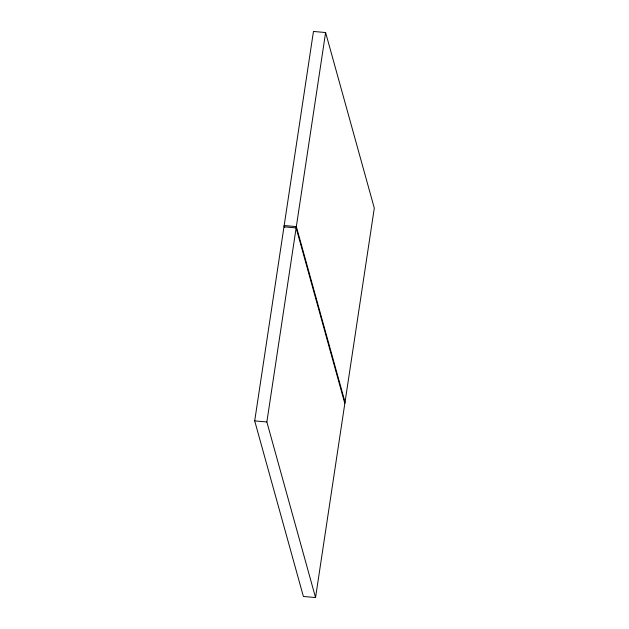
<?xml version="1.0" encoding="UTF-8"?>
<svg xmlns="http://www.w3.org/2000/svg" width="629" height="629" viewBox="0 0 629 629"><rect width="100%" height="100%" fill="white"/><g stroke="black" fill="none" stroke-linecap="round" stroke-linejoin="round"><path stroke-width="0.94" d="M254.698 420.887L313.454 31.45L325.61 32.543L374.302 208.113L315.546 597.55L303.39 596.457L254.698 420.887L266.861 421.98L315.546 597.55M266.861 421.98L325.61 32.543M283.978 226.817L296.141 227.91L344.826 403.48M345.022 402.183L296.338 226.613L284.174 225.52L284.693 227.407"/></g></svg>
